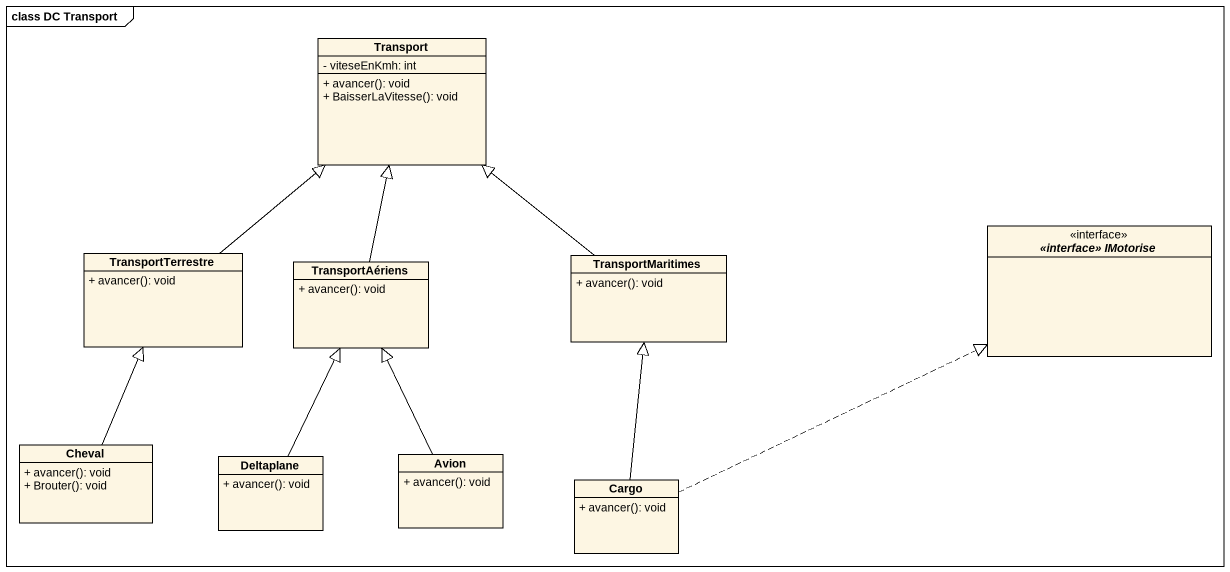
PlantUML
@startuml
mainframe class DC Transport
hide circle
hide empty members
skinparam classAttributeIconSize 0
class Transport {
  - viteseEnKmh: int
  + avancer(): void
  + BaisserLaVitesse(): void
}
interface "<<interface>> IMotorise" as interface_IMotorise <<interface>>
class TransportTerrestre {
  + avancer(): void
}
class TransportAériens {
  + avancer(): void
}
class TransportMaritimes {
  + avancer(): void
}
class Cheval {
  + avancer(): void
  + Brouter(): void
}
class Deltaplane {
  + avancer(): void
}
class Avion {
  + avancer(): void
}
class Cargo {
  + avancer(): void
}
TransportTerrestre -up-|> Transport
TransportAériens -up-|> Transport
TransportMaritimes -up-|> Transport
Cheval -up-|> TransportTerrestre
Deltaplane -up-|> TransportAériens
Avion -up-|> TransportAériens
Cargo .right.|> interface_IMotorise
Cargo -up-|> TransportMaritimes
@enduml
